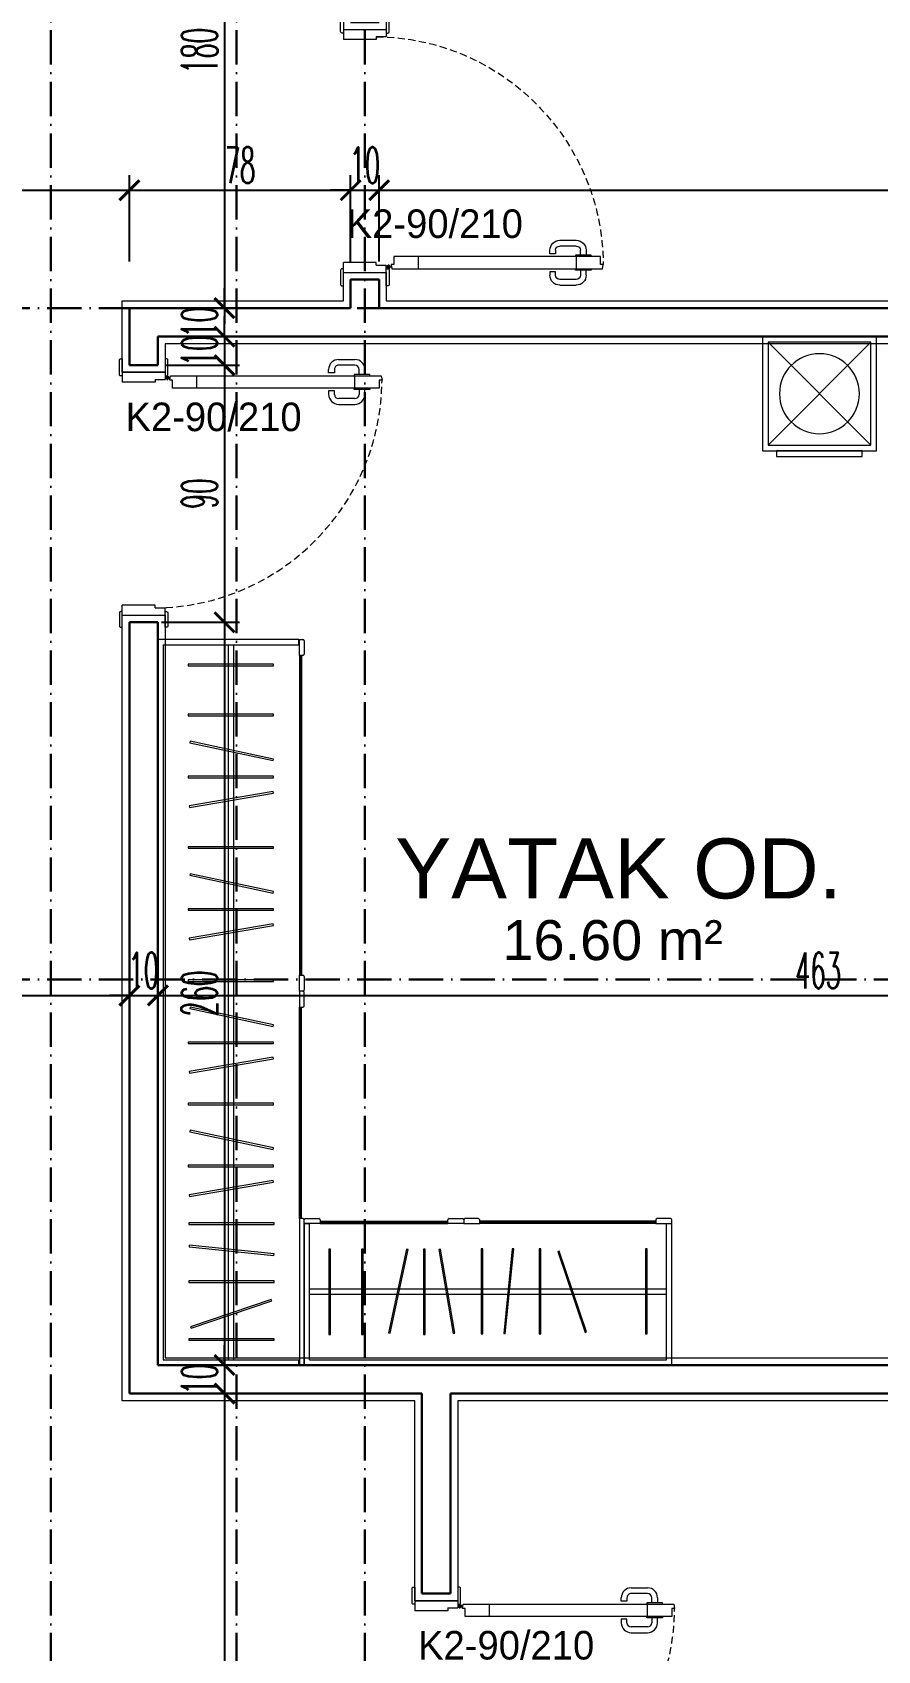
# Model space of a CAD drawing. Extents: x 775040 to 808375, y 4159409 to 4163651.
# Drawn here: x 785621 to 785917, y 4161159 to 4161725 of the extents above; entities that cross this region are included whole.
import ezdxf

# ---------------------------------------------------------------- set-up
doc = ezdxf.new("R2010")
doc.units = 0
doc.header["$MEASUREMENT"] = 0
doc.header["$PDMODE"] = 3
for name, pattern in [('ACAD_ISO10W100', [18, 12, -3, 0, -3]), ('DUZ', [500, 500]), ('HIDDEN', [0.375, 0.25, -0.125])]:
    doc.linetypes.add(name, pattern=pattern)
doc.layers.get('0').update_dxf_attribs({"linetype": 'DUZ'})
for name, color, linetype, lineweight in [('duvar', 7, 'Continuous', 25), ('KAPI', 1, 'Continuous', 15), ('Z_ duvar', 7, 'Continuous', 30), ('Z_aks', 2, 'ACAD_ISO10W100', 30), ('Z_iç ölçü dikey', 111, 'Continuous', 25), ('Z_iç ölçü yatay', 75, 'Continuous', 20), ('Z_sıva', 241, 'Continuous', 5), ('Z_tefriş', 73, 'Continuous', 5), ('Z_yazı', 4, 'Continuous', 20)]:
    doc.layers.add(name, color=color, linetype=linetype, lineweight=lineweight)
doc.layers.add('POZ', color=3, linetype='Continuous')
doc.layers.add('Z_pencere bilgisi', color=3, linetype='Continuous')
doc.styles.add('ARIAL', font='ariblk.ttf', dxfattribs={"height": 1})
doc.styles.add('M2', font='', dxfattribs={"height": 10})
doc.styles.add('OLCUIC', font='ROMANS.SHX', dxfattribs={"width": 0.5})
doc.styles.get('M2').set_extended_font_data('Turkish Arial')
doc.dimstyles.new('ölçü 50', dxfattribs={"dimtxt": 12.5, "dimasz": 7, "dimexe": 5.3, "dimexo": 5, "dimgap": 2.5, "dimtad": 1, "dimdec": 0, "dimzin": 9, "dimdsep": 46, "dimtxsty": 'OLCUIC', "dimblk1": 'ARCHTICK', "dimblk2": 'ARCHTICK', "dimsah": 1, "dimcen": 0, "dimdle": 5.5, "dimadec": 0, "dimazin": 0, "dimtfac": 1, "dimtdec": 0, "dimtix": 1, "dimtofl": 0, "dimtmove": 1, "dimatfit": 3, "dimldrblk": 'ARCHTICK', "dimfxl": 0, "dimtolj": 1, "dimtzin": 0, "dimarcsym": 0})

# ---------------------------------------------------------------- blocks, each defined once
blk = doc.blocks.new('K2')
at = {"layer": 'duvar'}
for p, q in [((0, 0), (10, 0)), ((0, -90), (10, -90))]:
    blk.add_line(p, q, dxfattribs=at)
at = {"layer": 'KAPI'}
for p, q in [((12.5, -2.5), (-2.5, -2.5)), ((-2.5, -2.5), (-2.5, -5)), ((1, -5), (-2.5, -5)), ((1, -5), (1, -6)), ((12.5, -2.5), (12.5, -6)), ((1, -6), (12.5, -6)), ((1, -85), (1, -84)), ((1, -84), (12.5, -84)), ((12.5, -87.5), (12.5, -84)), ((1, -85), (-2.5, -85)), ((-2.5, -87.5), (-2.5, -85)), ((12.5, -87.5), (-2.5, -87.5))]:
    blk.add_line(p, q, dxfattribs=at)
at = {"layer": 'KAPI', "color": 234}
for p, q in [((-63.3, -76.29), (-69, -76.29)), ((-69, -78.29), (-63.3, -78.29)), ((-74.25, -81.99), (-74.25, -81.49)), ((-74.25, -81.49), (-68.75, -81.49)), ((-72.5, -79.79), (-72.5, -81.49)), ((-70.5, -81.49), (-70.5, -79.79)), ((-68.75, -81.49), (-68.75, -81.99)), ((-61.8, -79.79), (-61.8, -80.99)), ((-61.8, -80.99), (-59.8, -80.99)), ((-59.8, -80.99), (-59.8, -79.79)), ((-3.3, -84.79), (-3.3, -86.39)), ((-74.25, -86.29), (-74.25, -86.79)), ((-74.25, -86.79), (-68.75, -86.79)), ((-72.5, -88.49), (-72.5, -86.79)), ((-70.5, -86.79), (-70.5, -88.49)), ((-69, -89.99), (-63.3, -89.99)), ((-68.75, -86.79), (-68.75, -86.29)), ((-61.8, -88.49), (-61.8, -87.29)), ((-61.8, -87.29), (-59.8, -87.29)), ((-59.8, -87.29), (-59.8, -88.49)), ((-2.5, -85.59), (-4.1, -85.59)), ((-63.3, -91.99), (-69, -91.99))]:
    blk.add_line(p, q, dxfattribs=at)
at = {"layer": 'KAPI', "color": 1}
for p, q in [((-78.2, -86.29), (-78.5, -84.79)), ((-78.5, -84.79), (-77.5, -84.79)), ((-77.5, -84.79), (-77.5, -81.99)), ((-77.5, -81.99), (-5.15, -81.99)), ((-69, -81.99), (-69, -86.29)), ((-13.65, -81.99), (-13.65, -86.29)), ((-5.15, -81.99), (-5.15, -84.79)), ((-5.15, -84.79), (-4.15, -84.79)), ((-4.15, -84.79), (-4.45, -86.29)), ((-4.45, -86.29), (-78.2, -86.29))]:
    blk.add_line(p, q, dxfattribs=at)
at = {"layer": 'KAPI'}
for points in [[(-3, 1.75), (-2.5, 1.75), (-2.5, -3.75), (-3, -3.75, -0.414214), (-3.5, -3.25), (-3.5, 1.25, -0.414214)], [(13, 1.75), (12.5, 1.75), (12.5, -3.75), (13, -3.75, 0.414214), (13.5, -3.25), (13.5, 1.25, 0.414214)], [(-3, -92.25), (-2.5, -92.25), (-2.5, -86.25), (-3, -86.25, 0.414214), (-3.5, -86.75), (-3.5, -91.75, 0.414214)], [(13, -92.25), (12.5, -92.25), (12.5, -86.25), (13, -86.25, -0.414214), (13.5, -86.75), (13.5, -91.75, -0.414214)]]:
    blk.add_lwpolyline(points, format="xyb", close=True, dxfattribs=at)
at = {"layer": 'KAPI', "color": 234}
for radius in [0.6, 0.4]:
    blk.add_circle((-3.3, -85.59), radius, dxfattribs=at)
at = {"layer": 'KAPI', "color": 1, "linetype": 'HIDDEN', "ltscale": 10}
blk.add_arc((1.76, -85.26), 80.26, 90.5448, 179.663, dxfattribs=at)
at = {"layer": 'KAPI', "color": 234}
for centre, radius, start, end in [((-69, -79.79), 3.5, 90, 180), ((-69, -79.79), 1.5, 90, 180), ((-63.3, -79.79), 3.5, 0, 90), ((-63.3, -79.79), 1.5, 0, 90), ((-69, -88.49), 3.5, 180, 270), ((-69, -88.49), 1.5, 180, 270), ((-63.3, -88.49), 1.5, 270, 0), ((-63.3, -88.49), 3.5, 270, 0)]:
    blk.add_arc(centre, radius, start, end, dxfattribs=at)
at = {"layer": 'POZ', "style": 'M2', "flags": 4}
blk.add_attdef('K2-90/210', (-73.86, -74.05), '', height=10, dxfattribs=at)
blk = doc.blocks.new('_ARCHTICK')
at = {"color": 0, "linetype": 'ByBlock', "const_width": 0.15}
blk.add_lwpolyline([(-0.5, -0.5), (0.5, 0.5)], dxfattribs=at)
blk = doc.blocks.new('*D173')
at = {"layer": 'Defpoints', "color": 0, "linetype": 'Continuous', "transparency": 16777216}
for p in [(785655.14, 4161670.01), (785655.14, 4161628.75), (785515.14, 4161613.91)]:
    blk.add_point(p, dxfattribs=at)
at = {"layer": 'Z_iç ölçü yatay', "color": 0, "linetype": 'Continuous', "lineweight": -2, "transparency": 16777216}
for p, q in [((785509.64, 4161670.01), (785660.64, 4161670.01)), ((785515.14, 4161645.01), (785515.14, 4161675.31)), ((785655.14, 4161645.01), (785655.14, 4161675.31))]:
    blk.add_line(p, q, dxfattribs=at)
at = {"layer": 'Z_iç ölçü yatay', "color": 0, "linetype": 'Continuous', "lineweight": -2, "transparency": 16777216, "xscale": 7, "yscale": 7, "zscale": 7, "rotation": 180}
blk.add_blockref('_ARCHTICK', (785515.14, 4161670.01), dxfattribs=at)
at = {"layer": 'Z_iç ölçü yatay', "color": 0, "linetype": 'Continuous', "lineweight": -2, "transparency": 16777216, "xscale": 7, "yscale": 7, "zscale": 7}
blk.add_blockref('_ARCHTICK', (785655.14, 4161670.01), dxfattribs=at)
at = {"layer": 'Z_iç ölçü yatay', "color": 0, "linetype": 'Continuous', "transparency": 16777216, "insert": (785585.14, 4161678.76), "char_height": 12.5, "attachment_point": 5, "style": 'OLCUIC'}
blk.add_mtext('\\A1;140', dxfattribs=at)
blk = doc.blocks.new('*D174')
at = {"layer": 'Defpoints', "color": 0, "linetype": 'Continuous', "transparency": 16777216}
for p in [(785732.64, 4161670.01), (785655.14, 4161628.75), (785732.64, 4161628.75)]:
    blk.add_point(p, dxfattribs=at)
at = {"layer": 'Z_iç ölçü yatay', "color": 0, "linetype": 'Continuous', "lineweight": -2, "transparency": 16777216}
for p, q in [((785649.64, 4161670.01), (785738.14, 4161670.01)), ((785655.14, 4161645.01), (785655.14, 4161675.31)), ((785732.64, 4161645.01), (785732.64, 4161675.31))]:
    blk.add_line(p, q, dxfattribs=at)
at = {"layer": 'Z_iç ölçü yatay', "color": 0, "linetype": 'Continuous', "lineweight": -2, "transparency": 16777216, "xscale": 7, "yscale": 7, "zscale": 7, "rotation": 180}
blk.add_blockref('_ARCHTICK', (785655.14, 4161670.01), dxfattribs=at)
at = {"layer": 'Z_iç ölçü yatay', "color": 0, "linetype": 'Continuous', "lineweight": -2, "transparency": 16777216, "xscale": 7, "yscale": 7, "zscale": 7}
blk.add_blockref('_ARCHTICK', (785732.64, 4161670.01), dxfattribs=at)
at = {"layer": 'Z_iç ölçü yatay', "color": 0, "linetype": 'Continuous', "transparency": 16777216, "insert": (785693.89, 4161678.76), "char_height": 12.5, "attachment_point": 5, "style": 'OLCUIC'}
blk.add_mtext('\\A1;78', dxfattribs=at)
blk = doc.blocks.new('*D175')
at = {"layer": 'Defpoints', "color": 0, "linetype": 'Continuous', "transparency": 16777216}
for p in [(785742.64, 4161670.01), (785732.64, 4161628.75), (785742.64, 4161628.75)]:
    blk.add_point(p, dxfattribs=at)
at = {"layer": 'Z_iç ölçü yatay', "color": 0, "linetype": 'Continuous', "lineweight": -2, "transparency": 16777216}
for p, q in [((785732.64, 4161670.01), (785725.64, 4161670.01)), ((785732.64, 4161645.01), (785732.64, 4161675.31)), ((785742.64, 4161645.01), (785742.64, 4161675.31)), ((785742.64, 4161670.01), (785749.64, 4161670.01))]:
    blk.add_line(p, q, dxfattribs=at)
at = {"layer": 'Z_iç ölçü yatay', "color": 0, "linetype": 'Continuous', "lineweight": -2, "transparency": 16777216, "xscale": 7, "yscale": 7, "zscale": 7}
blk.add_blockref('_ARCHTICK', (785732.64, 4161670.01), dxfattribs=at)
at = {"layer": 'Z_iç ölçü yatay', "color": 0, "linetype": 'Continuous', "lineweight": -2, "transparency": 16777216, "xscale": 7, "yscale": 7, "zscale": 7, "rotation": 180}
blk.add_blockref('_ARCHTICK', (785742.64, 4161670.01), dxfattribs=at)
at = {"layer": 'Z_iç ölçü yatay', "color": 0, "linetype": 'Continuous', "transparency": 16777216, "insert": (785737.64, 4161678.76), "char_height": 12.5, "attachment_point": 5, "style": 'OLCUIC'}
blk.add_mtext('\\A1;10', dxfattribs=at)
blk = doc.blocks.new('*D176')
at = {"layer": 'Defpoints', "color": 0, "linetype": 'Continuous', "transparency": 16777216}
for p in [(786127.64, 4161670.01), (786127.64, 4161651.73), (785742.64, 4161628.75)]:
    blk.add_point(p, dxfattribs=at)
at = {"layer": 'Z_iç ölçü yatay', "color": 0, "linetype": 'Continuous', "lineweight": -2, "transparency": 16777216}
for p, q in [((785737.14, 4161670.01), (786133.14, 4161670.01)), ((785742.64, 4161645.01), (785742.64, 4161675.31)), ((786127.64, 4161656.73), (786127.64, 4161675.31))]:
    blk.add_line(p, q, dxfattribs=at)
at = {"layer": 'Z_iç ölçü yatay', "color": 0, "linetype": 'Continuous', "lineweight": -2, "transparency": 16777216, "xscale": 7, "yscale": 7, "zscale": 7, "rotation": 180}
blk.add_blockref('_ARCHTICK', (785742.64, 4161670.01), dxfattribs=at)
at = {"layer": 'Z_iç ölçü yatay', "color": 0, "linetype": 'Continuous', "lineweight": -2, "transparency": 16777216, "xscale": 7, "yscale": 7, "zscale": 7}
blk.add_blockref('_ARCHTICK', (786127.64, 4161670.01), dxfattribs=at)
at = {"layer": 'Z_iç ölçü yatay', "color": 0, "linetype": 'Continuous', "transparency": 16777216, "insert": (785935.14, 4161678.76), "char_height": 12.5, "attachment_point": 5, "style": 'OLCUIC'}
blk.add_mtext('\\A1;385', dxfattribs=at)
blk = doc.blocks.new('*D179')
at = {"layer": 'Defpoints', "color": 0, "linetype": 'Continuous', "transparency": 16777216}
for p in [(785655.14, 4161440.34), (785390.14, 4161410.28), (785655.14, 4161388.1)]:
    blk.add_point(p, dxfattribs=at)
at = {"layer": 'Z_iç ölçü yatay', "color": 0, "linetype": 'Continuous', "lineweight": -2, "transparency": 16777216}
for p, q in [((785655.14, 4161413.1), (785655.14, 4161382.8)), ((785390.14, 4161405.28), (785390.14, 4161382.8)), ((785384.64, 4161388.1), (785660.64, 4161388.1))]:
    blk.add_line(p, q, dxfattribs=at)
at = {"layer": 'Z_iç ölçü yatay', "color": 0, "linetype": 'Continuous', "lineweight": -2, "transparency": 16777216, "xscale": 7, "yscale": 7, "zscale": 7, "rotation": 180}
blk.add_blockref('_ARCHTICK', (785390.14, 4161388.1), dxfattribs=at)
at = {"layer": 'Z_iç ölçü yatay', "color": 0, "linetype": 'Continuous', "lineweight": -2, "transparency": 16777216, "xscale": 7, "yscale": 7, "zscale": 7}
blk.add_blockref('_ARCHTICK', (785655.14, 4161388.1), dxfattribs=at)
at = {"layer": 'Z_iç ölçü yatay', "color": 0, "linetype": 'Continuous', "transparency": 16777216, "insert": (785522.64, 4161396.85), "char_height": 12.5, "attachment_point": 5, "style": 'OLCUIC'}
blk.add_mtext('\\A1;265', dxfattribs=at)
blk = doc.blocks.new('*D180')
at = {"layer": 'Defpoints', "color": 0, "linetype": 'Continuous', "transparency": 16777216}
for p in [(785655.14, 4161440.34), (785665.14, 4161440.34), (785665.14, 4161388.1)]:
    blk.add_point(p, dxfattribs=at)
at = {"layer": 'Z_iç ölçü yatay', "color": 0, "linetype": 'Continuous', "lineweight": -2, "transparency": 16777216}
for p, q in [((785655.14, 4161413.1), (785655.14, 4161382.8)), ((785665.14, 4161413.1), (785665.14, 4161382.8)), ((785655.14, 4161388.1), (785648.14, 4161388.1)), ((785665.14, 4161388.1), (785672.14, 4161388.1))]:
    blk.add_line(p, q, dxfattribs=at)
at = {"layer": 'Z_iç ölçü yatay', "color": 0, "linetype": 'Continuous', "lineweight": -2, "transparency": 16777216, "xscale": 7, "yscale": 7, "zscale": 7}
blk.add_blockref('_ARCHTICK', (785655.14, 4161388.1), dxfattribs=at)
at = {"layer": 'Z_iç ölçü yatay', "color": 0, "linetype": 'Continuous', "lineweight": -2, "transparency": 16777216, "xscale": 7, "yscale": 7, "zscale": 7, "rotation": 180}
blk.add_blockref('_ARCHTICK', (785665.14, 4161388.1), dxfattribs=at)
at = {"layer": 'Z_iç ölçü yatay', "color": 0, "linetype": 'Continuous', "transparency": 16777216, "insert": (785660.14, 4161396.85), "char_height": 12.5, "attachment_point": 5, "style": 'OLCUIC'}
blk.add_mtext('\\A1;10', dxfattribs=at)
blk = doc.blocks.new('*D181')
at = {"layer": 'Defpoints', "color": 0, "linetype": 'Continuous', "transparency": 16777216}
for p in [(786127.64, 4161472.67), (785665.14, 4161440.34), (786127.64, 4161388.1)]:
    blk.add_point(p, dxfattribs=at)
at = {"layer": 'Z_iç ölçü yatay', "color": 0, "linetype": 'Continuous', "lineweight": -2, "transparency": 16777216}
for p, q in [((785665.14, 4161413.1), (785665.14, 4161382.8)), ((786127.64, 4161413.1), (786127.64, 4161382.8)), ((785659.64, 4161388.1), (786133.14, 4161388.1))]:
    blk.add_line(p, q, dxfattribs=at)
at = {"layer": 'Z_iç ölçü yatay', "color": 0, "linetype": 'Continuous', "lineweight": -2, "transparency": 16777216, "xscale": 7, "yscale": 7, "zscale": 7, "rotation": 180}
blk.add_blockref('_ARCHTICK', (785665.14, 4161388.1), dxfattribs=at)
at = {"layer": 'Z_iç ölçü yatay', "color": 0, "linetype": 'Continuous', "lineweight": -2, "transparency": 16777216, "xscale": 7, "yscale": 7, "zscale": 7}
blk.add_blockref('_ARCHTICK', (786127.64, 4161388.1), dxfattribs=at)
at = {"layer": 'Z_iç ölçü yatay', "color": 0, "linetype": 'Continuous', "transparency": 16777216, "insert": (785896.39, 4161396.85), "char_height": 12.5, "attachment_point": 5, "style": 'OLCUIC'}
blk.add_mtext('\\A1;463', dxfattribs=at)
blk = doc.blocks.new('*D282')
at = {"layer": 'Defpoints', "color": 0, "linetype": 'Continuous', "transparency": 16777216}
for p in [(785617.64, 4161808.75), (785677.24, 4161628.75), (785688.45, 4161628.75)]:
    blk.add_point(p, dxfattribs=at)
at = {"layer": 'Z_iç ölçü dikey', "color": 0, "linetype": 'Continuous', "lineweight": -2, "transparency": 16777216}
for p, q in [((785688.45, 4161814.25), (785688.45, 4161623.25)), ((785663.45, 4161808.75), (785693.75, 4161808.75)), ((785682.24, 4161628.75), (785693.75, 4161628.75))]:
    blk.add_line(p, q, dxfattribs=at)
at = {"layer": 'Z_iç ölçü dikey', "color": 0, "linetype": 'Continuous', "lineweight": -2, "transparency": 16777216, "xscale": 7, "yscale": 7, "zscale": 7}
for p, rotation in [((785688.45, 4161808.75), 90), ((785688.45, 4161628.75), 270)]:
    blk.add_blockref('_ARCHTICK', p, dxfattribs=dict(at, rotation=rotation))
at = {"layer": 'Z_iç ölçü dikey', "color": 0, "linetype": 'Continuous', "transparency": 16777216, "insert": (785679.7, 4161718.75), "char_height": 12.5, "attachment_point": 5, "rotation": 90, "style": 'OLCUIC'}
blk.add_mtext('\\A1;180', dxfattribs=at)
blk = doc.blocks.new('*D283')
at = {"layer": 'Defpoints', "color": 0, "linetype": 'Continuous', "transparency": 16777216}
for p in [(785677.24, 4161628.75), (785677.24, 4161618.75), (785688.45, 4161618.75)]:
    blk.add_point(p, dxfattribs=at)
at = {"layer": 'Z_iç ölçü dikey', "color": 0, "linetype": 'Continuous', "lineweight": -2, "transparency": 16777216}
for p, q in [((785688.45, 4161628.75), (785688.45, 4161635.75)), ((785682.24, 4161628.75), (785693.75, 4161628.75)), ((785682.24, 4161618.75), (785693.75, 4161618.75)), ((785688.45, 4161618.75), (785688.45, 4161611.75))]:
    blk.add_line(p, q, dxfattribs=at)
at = {"layer": 'Z_iç ölçü dikey', "color": 0, "linetype": 'Continuous', "lineweight": -2, "transparency": 16777216, "xscale": 7, "yscale": 7, "zscale": 7}
for p, rotation in [((785688.45, 4161628.75), 270), ((785688.45, 4161618.75), 90)]:
    blk.add_blockref('_ARCHTICK', p, dxfattribs=dict(at, rotation=rotation))
at = {"layer": 'Z_iç ölçü dikey', "color": 0, "linetype": 'Continuous', "transparency": 16777216, "insert": (785679.7, 4161623.75), "char_height": 12.5, "attachment_point": 5, "rotation": 90, "style": 'OLCUIC'}
blk.add_mtext('\\A1;10', dxfattribs=at)
blk = doc.blocks.new('*D284')
at = {"layer": 'Defpoints', "color": 0, "linetype": 'Continuous', "transparency": 16777216}
for p in [(785677.24, 4161618.75), (785662.91, 4161608.75), (785688.45, 4161608.75)]:
    blk.add_point(p, dxfattribs=at)
at = {"layer": 'Z_iç ölçü dikey', "color": 0, "linetype": 'Continuous', "lineweight": -2, "transparency": 16777216}
for p, q in [((785688.45, 4161618.75), (785688.45, 4161625.75)), ((785682.24, 4161618.75), (785693.75, 4161618.75)), ((785667.91, 4161608.75), (785693.75, 4161608.75)), ((785688.45, 4161608.75), (785688.45, 4161601.75))]:
    blk.add_line(p, q, dxfattribs=at)
at = {"layer": 'Z_iç ölçü dikey', "color": 0, "linetype": 'Continuous', "lineweight": -2, "transparency": 16777216, "xscale": 7, "yscale": 7, "zscale": 7}
for p, rotation in [((785688.45, 4161618.75), 270), ((785688.45, 4161608.75), 90)]:
    blk.add_blockref('_ARCHTICK', p, dxfattribs=dict(at, rotation=rotation))
at = {"layer": 'Z_iç ölçü dikey', "color": 0, "linetype": 'Continuous', "transparency": 16777216, "insert": (785679.7, 4161613.75), "char_height": 12.5, "attachment_point": 5, "rotation": 90, "style": 'OLCUIC'}
blk.add_mtext('\\A1;10', dxfattribs=at)
blk = doc.blocks.new('*D285')
at = {"layer": 'Defpoints', "color": 0, "linetype": 'Continuous', "transparency": 16777216}
for p in [(785662.91, 4161608.75), (785661.41, 4161518.75), (785688.45, 4161518.75)]:
    blk.add_point(p, dxfattribs=at)
at = {"layer": 'Z_iç ölçü dikey', "color": 0, "linetype": 'Continuous', "lineweight": -2, "transparency": 16777216}
for p, q in [((785688.45, 4161614.25), (785688.45, 4161513.25)), ((785667.91, 4161608.75), (785693.75, 4161608.75)), ((785666.41, 4161518.75), (785693.75, 4161518.75))]:
    blk.add_line(p, q, dxfattribs=at)
at = {"layer": 'Z_iç ölçü dikey', "color": 0, "linetype": 'Continuous', "lineweight": -2, "transparency": 16777216, "xscale": 7, "yscale": 7, "zscale": 7}
for p, rotation in [((785688.45, 4161608.75), 90), ((785688.45, 4161518.75), 270)]:
    blk.add_blockref('_ARCHTICK', p, dxfattribs=dict(at, rotation=rotation))
at = {"layer": 'Z_iç ölçü dikey', "color": 0, "linetype": 'Continuous', "transparency": 16777216, "insert": (785679.7, 4161563.75), "char_height": 12.5, "attachment_point": 5, "rotation": 90, "style": 'OLCUIC'}
blk.add_mtext('\\A1;90', dxfattribs=at)
blk = doc.blocks.new('*D286')
at = {"layer": 'Defpoints', "color": 0, "linetype": 'Continuous', "transparency": 16777216}
for p in [(785661.41, 4161518.75), (785665.14, 4161258.75), (785688.45, 4161258.75)]:
    blk.add_point(p, dxfattribs=at)
at = {"layer": 'Z_iç ölçü dikey', "color": 0, "linetype": 'Continuous', "lineweight": -2, "transparency": 16777216}
for p, q in [((785688.45, 4161524.25), (785688.45, 4161253.25)), ((785666.41, 4161518.75), (785693.75, 4161518.75)), ((785670.14, 4161258.75), (785693.75, 4161258.75))]:
    blk.add_line(p, q, dxfattribs=at)
at = {"layer": 'Z_iç ölçü dikey', "color": 0, "linetype": 'Continuous', "lineweight": -2, "transparency": 16777216, "xscale": 7, "yscale": 7, "zscale": 7}
for p, rotation in [((785688.45, 4161518.75), 90), ((785688.45, 4161258.75), 270)]:
    blk.add_blockref('_ARCHTICK', p, dxfattribs=dict(at, rotation=rotation))
at = {"layer": 'Z_iç ölçü dikey', "color": 0, "linetype": 'Continuous', "transparency": 16777216, "insert": (785679.7, 4161388.75), "char_height": 12.5, "attachment_point": 5, "rotation": 90, "style": 'OLCUIC'}
blk.add_mtext('\\A1;260', dxfattribs=at)
blk = doc.blocks.new('*D287')
at = {"layer": 'Defpoints', "color": 0, "linetype": 'Continuous', "transparency": 16777216}
for p in [(785665.14, 4161258.75), (785665.14, 4161248.75), (785688.45, 4161248.75)]:
    blk.add_point(p, dxfattribs=at)
at = {"layer": 'Z_iç ölçü dikey', "color": 0, "linetype": 'Continuous', "lineweight": -2, "transparency": 16777216}
for p, q in [((785688.45, 4161258.75), (785688.45, 4161265.75)), ((785670.14, 4161258.75), (785693.75, 4161258.75)), ((785670.14, 4161248.75), (785693.75, 4161248.75)), ((785688.45, 4161248.75), (785688.45, 4161241.75))]:
    blk.add_line(p, q, dxfattribs=at)
at = {"layer": 'Z_iç ölçü dikey', "color": 0, "linetype": 'Continuous', "lineweight": -2, "transparency": 16777216, "xscale": 7, "yscale": 7, "zscale": 7}
for p, rotation in [((785688.45, 4161258.75), 270), ((785688.45, 4161248.75), 90)]:
    blk.add_blockref('_ARCHTICK', p, dxfattribs=dict(at, rotation=rotation))
at = {"layer": 'Z_iç ölçü dikey', "color": 0, "linetype": 'Continuous', "transparency": 16777216, "insert": (785679.7, 4161253.75), "char_height": 12.5, "attachment_point": 5, "rotation": 90, "style": 'OLCUIC'}
blk.add_mtext('\\A1;10', dxfattribs=at)
blk = doc.blocks.new('*D288')
at = {"layer": 'Defpoints', "color": 0, "linetype": 'Continuous', "transparency": 16777216}
for p in [(785665.14, 4161248.75), (785688.45, 4160943.75), (785747.64, 4160943.75)]:
    blk.add_point(p, dxfattribs=at)
at = {"layer": 'Z_iç ölçü dikey', "color": 0, "linetype": 'Continuous', "lineweight": -2, "transparency": 16777216}
for p, q in [((785688.45, 4161254.25), (785688.45, 4160938.25)), ((785670.14, 4161248.75), (785693.75, 4161248.75)), ((785713.45, 4160943.75), (785683.15, 4160943.75))]:
    blk.add_line(p, q, dxfattribs=at)
at = {"layer": 'Z_iç ölçü dikey', "color": 0, "linetype": 'Continuous', "lineweight": -2, "transparency": 16777216, "xscale": 7, "yscale": 7, "zscale": 7}
for p, rotation in [((785688.45, 4161248.75), 90), ((785688.45, 4160943.75), 270)]:
    blk.add_blockref('_ARCHTICK', p, dxfattribs=dict(at, rotation=rotation))
at = {"layer": 'Z_iç ölçü dikey', "color": 0, "linetype": 'Continuous', "transparency": 16777216, "insert": (785679.7, 4161096.25), "char_height": 12.5, "attachment_point": 5, "rotation": 90, "style": 'OLCUIC'}
blk.add_mtext('\\A1;305', dxfattribs=at)
blk = doc.blocks.new('YATAK 1')
at = {"layer": 'Z_tefriş'}
for p, q in [((-8787.46, 17067.31), (-8787.46, 17107.31)), ((-8787.46, 17107.31), (-8747.46, 17107.31)), ((-8785.46, 17069.31), (-8785.46, 17105.31)), ((-8749.46, 17105.31), (-8785.46, 17069.31)), ((-8785.46, 17105.31), (-8749.46, 17069.31)), ((-8785.46, 17105.31), (-8749.46, 17105.31)), ((-8749.46, 17105.31), (-8749.46, 17069.31)), ((-8747.46, 17107.31), (-8747.46, 17067.31)), ((-8749.46, 17069.31), (-8785.46, 17069.31)), ((-8747.46, 17067.31), (-8787.46, 17067.31)), ((-8782.46, 17065.31), (-8782.46, 17067.31)), ((-8782.46, 17067.31), (-8752.46, 17067.31)), ((-8752.46, 17065.31), (-8782.46, 17065.31)), ((-8752.46, 17067.31), (-8752.46, 17065.31))]:
    blk.add_line(p, q, dxfattribs=at)
blk.add_circle((-8767.46, 17087.31), 14, dxfattribs=at)

msp = doc.modelspace()

# ---------------------------------------------------------------- linework, layer by layer
at = {"layer": 'Z_ duvar', "linetype": 'Continuous'}
for p, q in [((785742.64, 4161638.75), (785732.64, 4161638.75)), ((785732.64, 4161638.75), (785732.64, 4161628.75)), ((785742.64, 4161628.75), (785742.64, 4161638.75)), ((785732.64, 4161628.75), (785655.14, 4161628.75)), ((785655.14, 4161628.75), (785655.14, 4161608.75)), ((786122.64, 4161628.75), (785742.64, 4161628.75)), ((785665.14, 4161608.75), (785665.14, 4161618.75)), ((785665.14, 4161618.75), (786122.64, 4161618.75)), ((785655.14, 4161608.75), (785665.14, 4161608.75)), ((785665.14, 4161518.75), (785655.14, 4161518.75)), ((785655.14, 4161518.75), (785655.14, 4161248.75)), ((785665.14, 4161258.75), (785665.14, 4161518.75)), ((786127.64, 4161258.75), (785665.14, 4161258.75)), ((785655.14, 4161248.75), (785757.64, 4161248.75)), ((785757.64, 4161248.75), (785757.64, 4161178.75)), ((785767.64, 4161178.75), (785767.64, 4161248.75)), ((785767.64, 4161248.75), (786127.64, 4161248.75)), ((785757.64, 4161178.75), (785767.64, 4161178.75))]:
    msp.add_line(p, q, dxfattribs=at)
at = {"layer": 'Z_aks'}
for p, q in [((785627.64, 4159668.75), (785627.64, 4163028.75)), ((785692.64, 4159668.75), (785692.64, 4163028.75)), ((785737.64, 4159668.75), (785737.64, 4163028.75)), ((786597.64, 4161628.75), (783787.64, 4161628.75)), ((786597.64, 4161393.75), (783787.64, 4161393.75))]:
    msp.add_line(p, q, dxfattribs=at)
at = {"layer": 'Z_sıva', "linetype": 'Continuous'}
for p, q in [((785652.64, 4161246.25), (785652.64, 4161521.25)), ((785652.64, 4161521.25), (785667.64, 4161521.25)), ((785667.64, 4161521.25), (785667.64, 4161261.25)), ((785667.64, 4161261.25), (786125.14, 4161261.25)), ((785755.14, 4161246.25), (785652.64, 4161246.25)), ((785755.14, 4161176.25), (785755.14, 4161246.25)), ((786125.14, 4161246.25), (785770.14, 4161246.25)), ((785770.14, 4161246.25), (785770.14, 4161176.25)), ((785770.14, 4161176.25), (785755.14, 4161176.25))]:
    msp.add_line(p, q, dxfattribs=at)
msp.add_lwpolyline([(785652.64, 4161606.25), (785652.64, 4161631.25), (785730.14, 4161631.25), (785730.14, 4161641.25), (785745.14, 4161641.25), (785745.14, 4161631.25), (786120.14, 4161631.25), (786120.14, 4161646.25), (786125.14, 4161646.25), (786125.14, 4161721.25), (786155.14, 4161721.25), (786155.14, 4161456.25), (786125.14, 4161456.25), (786125.14, 4161581.25), (786120.14, 4161581.25), (786120.14, 4161616.25), (785667.64, 4161616.25), (785667.64, 4161606.25)], close=True, dxfattribs=at)
at = {"layer": 'Z_tefriş'}
for p, q in [((785665.14, 4161512.76), (785665.14, 4161258.75)), ((785665.14, 4161512.76), (785665.14, 4161258.75)), ((785714.51, 4161512.76), (785665.14, 4161512.76)), ((785714.51, 4161510.9), (785714.51, 4161512.76)), ((785714.7, 4161512.76), (785715.91, 4161512.76)), ((785714.7, 4161507.17), (785714.7, 4161512.76)), ((785716.37, 4161512.3), (785716.37, 4161507.64)), ((785667.01, 4161510.9), (785667.01, 4161260.62)), ((785667.01, 4161510.9), (785714.51, 4161510.9)), ((785689.83, 4161260.62), (785689.83, 4161510.9)), ((785691.69, 4161260.62), (785691.69, 4161510.9)), ((785714.7, 4161507.17), (785714.7, 4161395.17)), ((785715.91, 4161507.17), (785714.7, 4161507.17)), ((785715.07, 4161507.17), (785715.07, 4161395.17)), ((785715.44, 4161507.17), (785715.44, 4161395.17)), ((785675.78, 4161504.12), (785675.78, 4161503.55)), ((785705.64, 4161504.12), (785675.78, 4161504.12)), ((785675.78, 4161503.55), (785705.64, 4161503.55)), ((785705.64, 4161503.55), (785705.64, 4161504.12)), ((785675.78, 4161486.57), (785675.78, 4161486)), ((785705.64, 4161486.57), (785675.78, 4161486.57)), ((785675.78, 4161486), (785705.64, 4161486)), ((785705.64, 4161486), (785705.64, 4161486.57)), ((785676.45, 4161477.1), (785676.33, 4161476.54)), ((785676.33, 4161476.54), (785705.52, 4161470.31)), ((785705.64, 4161470.87), (785676.45, 4161477.1)), ((785705.52, 4161470.31), (785705.64, 4161470.87)), ((785675.78, 4161464.85), (785675.78, 4161464.28)), ((785705.64, 4161464.85), (785675.78, 4161464.85)), ((785675.78, 4161464.28), (785705.64, 4161464.28)), ((785705.64, 4161464.28), (785705.64, 4161464.85)), ((785705.55, 4161459.52), (785676.13, 4161454.49)), ((785676.22, 4161453.92), (785705.65, 4161458.96)), ((785705.65, 4161458.96), (785705.55, 4161459.52)), ((785676.13, 4161454.49), (785676.22, 4161453.92)), ((785675.78, 4161440.2), (785675.78, 4161439.63)), ((785705.64, 4161440.2), (785675.78, 4161440.2)), ((785675.78, 4161439.63), (785705.64, 4161439.63)), ((785705.64, 4161439.63), (785705.64, 4161440.2)), ((785676.45, 4161430.73), (785676.33, 4161430.17)), ((785676.33, 4161430.17), (785705.52, 4161423.94)), ((785705.64, 4161424.5), (785676.45, 4161430.73)), ((785705.52, 4161423.94), (785705.64, 4161424.5)), ((785675.78, 4161418.49), (785675.78, 4161417.92)), ((785705.64, 4161418.49), (785675.78, 4161418.49)), ((785675.78, 4161417.92), (785705.64, 4161417.92)), ((785705.64, 4161417.92), (785705.64, 4161418.49)), ((785705.55, 4161413.15), (785676.13, 4161408.12)), ((785676.22, 4161407.56), (785705.65, 4161412.59)), ((785705.65, 4161412.59), (785705.55, 4161413.15)), ((785676.13, 4161408.12), (785676.22, 4161407.56)), ((785675.78, 4161393.53), (785675.78, 4161392.96)), ((785705.64, 4161393.53), (785675.78, 4161393.53)), ((785675.78, 4161392.96), (785705.64, 4161392.96)), ((785705.64, 4161392.96), (785705.64, 4161393.53)), ((785714.7, 4161395.17), (785715.91, 4161395.17)), ((785714.7, 4161389.58), (785714.7, 4161395.17)), ((785716.37, 4161394.7), (785716.37, 4161390.05)), ((785715.91, 4161389.58), (785714.7, 4161389.58)), ((785714.7, 4161389.58), (785714.7, 4161383.99)), ((785715.91, 4161389.58), (785714.7, 4161389.58)), ((785716.37, 4161384.46), (785716.37, 4161389.12)), ((785676.45, 4161384.06), (785676.33, 4161383.5)), ((785676.33, 4161383.5), (785705.52, 4161377.27)), ((785705.64, 4161377.83), (785676.45, 4161384.06)), ((785714.7, 4161309.99), (785714.7, 4161383.99)), ((785714.7, 4161383.99), (785715.91, 4161383.99)), ((785715.07, 4161309.99), (785715.07, 4161383.99)), ((785715.44, 4161309.99), (785715.44, 4161383.99)), ((785705.52, 4161377.27), (785705.64, 4161377.83)), ((785675.78, 4161371.81), (785675.78, 4161371.24)), ((785705.64, 4161371.81), (785675.78, 4161371.81)), ((785675.78, 4161371.24), (785705.64, 4161371.24)), ((785705.64, 4161371.24), (785705.64, 4161371.81)), ((785705.55, 4161366.48), (785676.13, 4161361.44)), ((785676.22, 4161360.88), (785705.65, 4161365.91)), ((785705.65, 4161365.91), (785705.55, 4161366.48)), ((785676.13, 4161361.44), (785676.22, 4161360.88)), ((785675.78, 4161350.42), (785675.78, 4161349.85)), ((785705.64, 4161350.42), (785675.78, 4161350.42)), ((785675.78, 4161349.85), (785705.64, 4161349.85)), ((785705.64, 4161349.85), (785705.64, 4161350.42)), ((785676.45, 4161340.95), (785676.33, 4161340.4)), ((785676.33, 4161340.4), (785705.52, 4161334.17)), ((785705.64, 4161334.72), (785676.45, 4161340.95)), ((785705.52, 4161334.17), (785705.64, 4161334.72)), ((785675.78, 4161328.71), (785675.78, 4161328.14)), ((785705.64, 4161328.71), (785675.78, 4161328.71)), ((785675.78, 4161328.14), (785705.64, 4161328.14)), ((785705.64, 4161328.14), (785705.64, 4161328.71)), ((785705.55, 4161323.37), (785676.13, 4161318.34)), ((785676.22, 4161317.78), (785705.65, 4161322.81)), ((785705.65, 4161322.81), (785705.55, 4161323.37)), ((785676.13, 4161318.34), (785676.22, 4161317.78)), ((785676, 4161308.49), (785676, 4161307.92)), ((785705.85, 4161308.49), (785676, 4161308.49)), ((785676, 4161307.92), (785705.85, 4161307.92)), ((785705.85, 4161307.92), (785705.85, 4161308.49)), ((785714.7, 4161309.99), (785714.7, 4161258.75)), ((785715.91, 4161309.99), (785714.7, 4161309.99)), ((785716.37, 4161259.22), (785716.37, 4161309.52)), ((785716.37, 4161308.31), (785716.37, 4161309.52)), ((785721.96, 4161308.31), (785716.37, 4161308.31)), ((785716.37, 4161308.12), (785716.37, 4161258.76)), ((785718.24, 4161308.12), (785716.37, 4161308.12)), ((785716.84, 4161309.99), (785721.5, 4161309.99)), ((785718.24, 4161260.62), (785718.24, 4161308.12)), ((785721.96, 4161309.52), (785721.96, 4161308.31)), ((785721.96, 4161309.06), (785766.68, 4161309.06)), ((785721.96, 4161308.68), (785766.68, 4161308.68)), ((785721.96, 4161308.31), (785766.68, 4161308.31)), ((785766.68, 4161308.31), (785766.68, 4161309.52)), ((785772.26, 4161308.31), (785766.68, 4161308.31)), ((785767.14, 4161309.99), (785771.8, 4161309.99)), ((785772.26, 4161309.52), (785772.26, 4161308.31)), ((785772.26, 4161309.52), (785772.26, 4161308.31)), ((785772.26, 4161308.31), (785777.85, 4161308.31)), ((785777.39, 4161309.99), (785772.73, 4161309.99)), ((785777.85, 4161308.31), (785777.85, 4161309.52)), ((785839.55, 4161309.06), (785777.85, 4161309.06)), ((785839.55, 4161308.68), (785777.85, 4161308.68)), ((785839.55, 4161308.31), (785777.85, 4161308.31)), ((785839.55, 4161309.52), (785839.55, 4161308.31)), ((785839.55, 4161308.31), (785845.14, 4161308.31)), ((785844.68, 4161309.99), (785840.02, 4161309.99)), ((785845.14, 4161308.12), (785843.28, 4161308.12)), ((785843.28, 4161260.62), (785843.28, 4161308.12)), ((785845.14, 4161308.31), (785845.14, 4161309.52)), ((785845.14, 4161258.76), (785845.14, 4161308.12)), ((785676.12, 4161300.65), (785676.07, 4161300.08)), ((785676.07, 4161300.08), (785705.77, 4161297.11)), ((785705.83, 4161297.68), (785676.12, 4161300.65)), ((785705.77, 4161297.11), (785705.83, 4161297.68)), ((785725.02, 4161299.25), (785725.02, 4161269.4)), ((785725.59, 4161299.25), (785725.02, 4161299.25)), ((785725.59, 4161269.4), (785725.59, 4161299.25)), ((785736.48, 4161299.25), (785736.48, 4161269.4)), ((785737.06, 4161299.25), (785736.48, 4161299.25)), ((785737.06, 4161269.4), (785737.06, 4161299.25)), ((785752.18, 4161299.26), (785745.95, 4161270.06)), ((785746.51, 4161269.94), (785752.74, 4161299.14)), ((785752.74, 4161299.14), (785752.18, 4161299.26)), ((785758.2, 4161299.25), (785758.2, 4161269.4)), ((785758.77, 4161299.25), (785758.2, 4161299.25)), ((785758.77, 4161269.4), (785758.77, 4161299.25)), ((785764.1, 4161299.26), (785763.54, 4161299.17)), ((785763.54, 4161299.17), (785768.57, 4161269.74)), ((785769.13, 4161269.84), (785764.1, 4161299.26)), ((785778.42, 4161299.46), (785778.42, 4161269.61)), ((785778.99, 4161299.46), (785778.42, 4161299.46)), ((785778.99, 4161269.61), (785778.99, 4161299.46)), ((785789.23, 4161299.44), (785786.26, 4161269.74)), ((785786.83, 4161269.68), (785789.8, 4161299.39)), ((785789.8, 4161299.39), (785789.23, 4161299.44)), ((785798.69, 4161299.46), (785798.69, 4161269.61)), ((785799.26, 4161299.46), (785798.69, 4161299.46)), ((785799.26, 4161269.61), (785799.26, 4161299.46)), ((785805.73, 4161298.62), (785805.19, 4161298.43)), ((785805.19, 4161298.43), (785814.78, 4161270.16)), ((785815.32, 4161270.34), (785805.73, 4161298.62)), ((785835.92, 4161299.46), (785835.92, 4161269.61)), ((785836.49, 4161299.46), (785835.92, 4161299.46)), ((785836.49, 4161269.61), (785836.49, 4161299.46)), ((785676, 4161288.22), (785676, 4161287.65)), ((785705.85, 4161288.22), (785676, 4161288.22)), ((785676, 4161287.65), (785705.85, 4161287.65)), ((785705.85, 4161287.65), (785705.85, 4161288.22)), ((785843.28, 4161285.3), (785718.24, 4161285.3)), ((785704.82, 4161281.72), (785676.55, 4161272.13)), ((785676.73, 4161271.59), (785705, 4161281.18)), ((785705, 4161281.18), (785704.82, 4161281.72)), ((785843.28, 4161283.44), (785718.24, 4161283.44)), ((785676, 4161267.97), (785676, 4161267.4)), ((785705.85, 4161267.97), (785676, 4161267.97)), ((785676.55, 4161272.13), (785676.73, 4161271.59)), ((785705.85, 4161267.4), (785705.85, 4161267.97)), ((785725.02, 4161269.4), (785725.59, 4161269.4)), ((785736.48, 4161269.4), (785737.06, 4161269.4)), ((785745.95, 4161270.06), (785746.51, 4161269.94)), ((785758.2, 4161269.4), (785758.77, 4161269.4)), ((785768.57, 4161269.74), (785769.13, 4161269.84)), ((785778.42, 4161269.61), (785778.99, 4161269.61)), ((785786.26, 4161269.74), (785786.83, 4161269.68)), ((785798.69, 4161269.61), (785799.26, 4161269.61)), ((785814.78, 4161270.16), (785815.32, 4161270.34)), ((785835.92, 4161269.61), (785836.49, 4161269.61)), ((785676, 4161267.4), (785705.85, 4161267.4)), ((785665.14, 4161258.75), (785714.51, 4161258.75)), ((785667.01, 4161260.62), (785714.51, 4161260.62)), ((785714.51, 4161258.75), (785714.51, 4161260.62)), ((785714.7, 4161258.75), (785715.91, 4161258.75)), ((785716.37, 4161258.76), (785845.14, 4161258.76)), ((785718.24, 4161260.62), (785843.28, 4161260.62))]:
    msp.add_line(p, q, dxfattribs=at)
for centre, major_axis, start_param, end_param in [((785715.91, 4161512.3), (0.329, 0.329), 5.497787, 7.068583), ((785715.91, 4161507.64), (-0.329, 0.329), 2.356194, 3.926991), ((785715.91, 4161394.7), (0.329, 0.329), -0.785398, 0.785398), ((785715.91, 4161390.05), (0.329, -0.329), 5.497787, 7.068583), ((785715.91, 4161389.12), (0.329, 0.329), -0.785398, 0.785398), ((785715.91, 4161384.46), (0.329, -0.329), 5.497787, 7.068583), ((785715.91, 4161309.52), (0.329, 0.329), -0.785398, 0.785398), ((785716.84, 4161309.52), (0.329, 0.329), 0.785398, 2.356194), ((785721.5, 4161309.52), (0.329, 0.329), -0.785398, 0.785398), ((785767.14, 4161309.52), (0.329, 0.329), 0.785398, 2.356194), ((785771.8, 4161309.52), (0.329, 0.329), -0.785398, 0.785398), ((785772.73, 4161309.52), (0.329, 0.329), 0.785398, 2.356194), ((785777.39, 4161309.52), (0.329, 0.329), -0.785398, 0.785398), ((785840.02, 4161309.52), (0.329, 0.329), 0.785398, 2.356194), ((785844.68, 4161309.52), (0.329, 0.329), -0.785398, 0.785398), ((785715.91, 4161259.22), (0.329, -0.329), 5.497787, 7.068583)]:
    msp.add_ellipse(centre, major_axis=major_axis, ratio=1, start_param=start_param, end_param=end_param, dxfattribs=at)

# ---------------------------------------------------------------- block references
at = {"layer": 'KAPI'}
ref = msp.add_blockref('K2', (785742.64, 4161728.75), dxfattribs=dict(at, xscale=-1))
ref.add_attrib('K2-90/210', 'K2-90/210', (785731.27, 4161653.28), dxfattribs={"layer": 'Z_pencere bilgisi', "height": 10, "style": 'M2'})
ref = msp.add_blockref('K2', (785665.14, 4161518.75), dxfattribs=dict(at, rotation=180))
ref.add_attrib('K2-90/210', 'K2-90/210', (785653.77, 4161585.66), dxfattribs={"layer": 'Z_pencere bilgisi', "height": 10, "style": 'M2'})
ref = msp.add_blockref('K2', (785767.64, 4161088.75), dxfattribs=dict(at, rotation=180))
ref.add_attrib('K2-90/210', 'K2-90/210', (785756.27, 4161155.66), dxfattribs={"layer": 'Z_pencere bilgisi', "height": 10, "style": 'M2'})
at = {"layer": 'Z_tefriş', "xscale": -1}
msp.add_blockref('YATAK 1', (777129.41, 4144511.45), dxfattribs=at)

# ---------------------------------------------------------------- texts
at = {"layer": 'Z_yazı', "attachment_point": 5, "style": 'ARIAL'}
for s, insert, char_height, width in [('{\\fArial|b0|i0|c162|p34;YATAK OD.}', (785826.52, 4161432.43), 21, 311.9787), ('{\\fArial|b0|i0|c162|p34;16.60 \\fArial|b0|i0|c0|p34;m²}', (785824.42, 4161407.39), 14, 222.9858)]:
    msp.add_mtext(s, dxfattribs=dict(at, insert=insert, char_height=char_height, width=width))

# ---------------------------------------------------------------- dimensions: what is measured, and where the dimension line sits
at = {"layer": 'Z_iç ölçü dikey', "linetype": 'Continuous'}
for base, p1, p2, picture, middle in [((785688.45, 4161628.75), (785617.64, 4161808.75), (785677.24, 4161628.75), '*D282', (785679.7, 4161718.75)), ((785688.45, 4161618.75), (785677.24, 4161628.75), (785677.24, 4161618.75), '*D283', (785679.7, 4161623.75)), ((785688.45, 4161608.75), (785677.24, 4161618.75), (785662.91, 4161608.75), '*D284', (785679.7, 4161613.75)), ((785688.45, 4161518.75), (785662.91, 4161608.75), (785661.41, 4161518.75), '*D285', (785679.7, 4161563.75)), ((785688.45, 4161258.75), (785661.41, 4161518.75), (785665.14, 4161258.75), '*D286', (785679.7, 4161388.75)), ((785688.45, 4161248.75), (785665.14, 4161258.75), (785665.14, 4161248.75), '*D287', (785679.7, 4161253.75)), ((785688.45, 4160943.75), (785665.14, 4161248.75), (785747.64, 4160943.75), '*D288', (785679.7, 4161096.25))]:
    dim = msp.add_linear_dim(base=base, p1=p1, p2=p2, angle=90, dimstyle='ölçü 50', dxfattribs=at)
    dim.commit()
    dim.dimension.update_dxf_attribs({"geometry": picture, "text_midpoint": middle})
at = {"layer": 'Z_iç ölçü yatay', "linetype": 'Continuous'}
for base, p1, p2, picture, middle in [((785655.14, 4161670.01), (785515.14, 4161613.91), (785655.14, 4161628.75), '*D173', (785585.14, 4161678.76)), ((785732.6427519, 4161670.0111275), (785655.1427518, 4161628.7549918), (785732.6427519, 4161628.7549918), '*D174', (785693.8927518, 4161678.7611275)), ((785742.64, 4161670.01), (785732.64, 4161628.75), (785742.64, 4161628.75), '*D175', (785737.64, 4161678.76)), ((786127.64, 4161670.01), (785742.64, 4161628.75), (786127.64, 4161651.73), '*D176', (785935.14, 4161678.76)), ((786127.64275188, 4161388.10294494), (785665.1427518, 4161440.34156216), (786127.64275188, 4161472.66719292), '*D181', (785896.39275184, 4161396.85294494)), ((785655.14, 4161388.1), (785390.14, 4161410.28), (785655.14, 4161440.34), '*D179', (785522.64, 4161396.85)), ((785665.14, 4161388.1), (785655.14, 4161440.34), (785665.14, 4161440.34), '*D180', (785660.14, 4161396.85))]:
    dim = msp.add_linear_dim(base=base, p1=p1, p2=p2, dimstyle='ölçü 50', dxfattribs=at)
    dim.commit()
    dim.dimension.update_dxf_attribs({"geometry": picture, "text_midpoint": middle})

doc.saveas('drawing.dxf')
